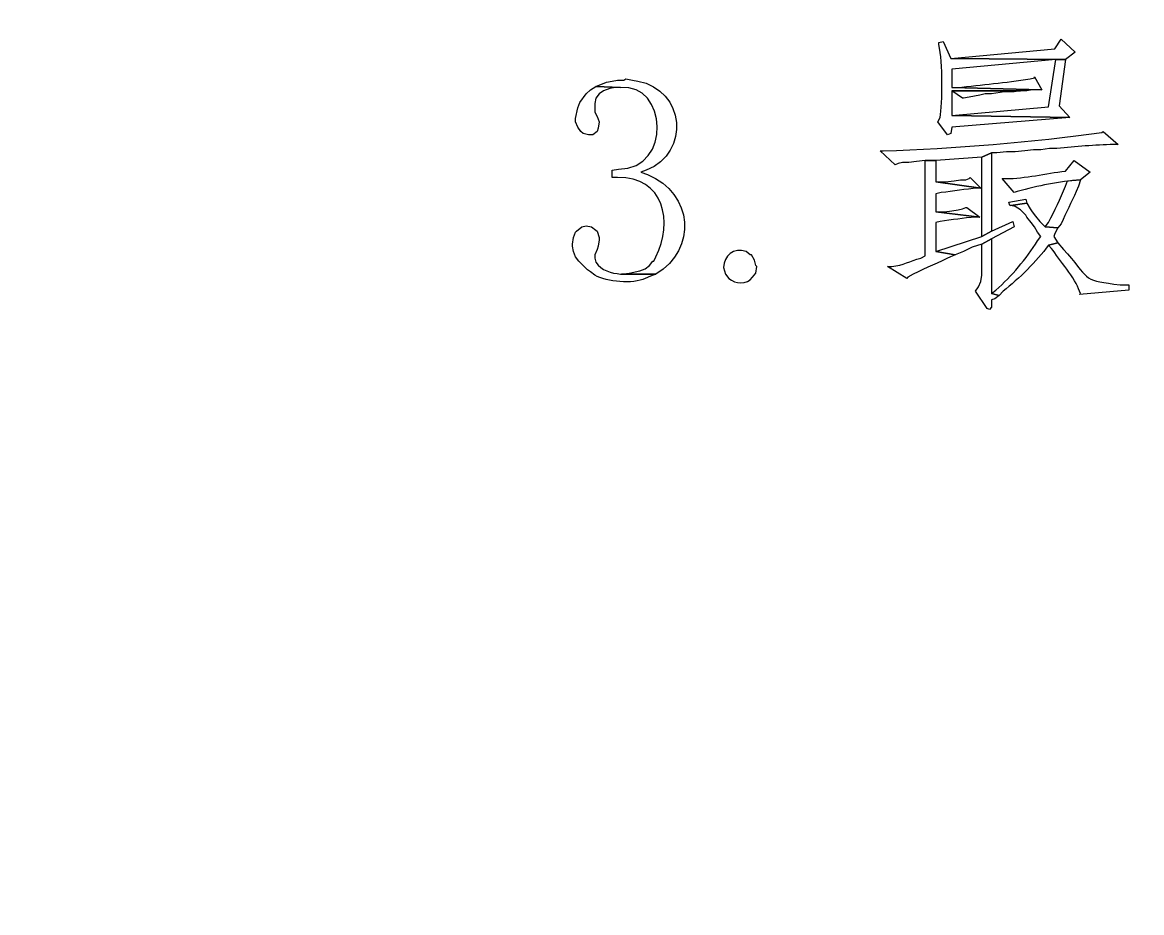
# Model space of a CAD drawing. Header units: centimetres. Extents: x -20.7 to 20.7, y -14.5 to 14.5.
# Drawn here: x -16.148 to -13.938, y -10.469 to -8.712 of the extents above; entities that cross this region are included whole.
import ezdxf

# ---------------------------------------------------------------- set-up
doc = ezdxf.new("R2010")
doc.units = ezdxf.units.CM
doc.header["$MEASUREMENT"] = 0
doc.layers.add('layer 1', color=7, linetype='Continuous')

msp = doc.modelspace()

# ---------------------------------------------------------------- linework, layer by layer
at = {"layer": 'layer 1', "lineweight": 9}
msp.add_open_spline([(19.88612, 13.89874), (19.88612, 13.89874), (-20.11465, 13.89874), (-20.11465, 13.89874), (-20.11465, 13.89874), (-20.11465, 13.89874), (-20.11465, -13.80208), (-20.11465, -13.80208)], degree=3, knots=[0, 0, 0, 0, 0.3333333, 0.3333333, 0.3333333, 0.3333333, 1, 1, 1, 1], dxfattribs=at)
at = {"layer": 'layer 1'}
for points, knots in [([(-14.3298, -8.7496), (-14.3298, -8.7496), (-14.33827, -8.75171), (-14.33827, -8.75171), (-14.33827, -8.75171), (-14.33827, -8.75171), (-14.33827, -8.75595), (-14.33827, -8.75595), (-14.33827, -8.75595), (-14.33075, -8.79161), (-14.33103, -8.87137), (-14.33615, -8.89988), (-14.33615, -8.89988), (-14.33615, -8.89988), (-14.34038, -8.90835), (-14.34038, -8.90835), (-14.34038, -8.90835), (-14.34038, -8.90835), (-14.32133, -8.93375), (-14.32133, -8.93375), (-14.32133, -8.93375), (-14.32133, -8.93375), (-14.31498, -8.93163), (-14.31498, -8.93163), (-14.31498, -8.93163), (-14.31498, -8.93163), (-14.31287, -8.91893), (-14.31287, -8.91893), (-14.31287, -8.91893), (-14.31287, -8.91893), (-14.08003, -8.89988), (-14.08003, -8.89988), (-14.08003, -8.89988), (-14.08003, -8.89988), (-14.31287, -8.89565), (-14.31287, -8.89565), (-14.31287, -8.89565), (-14.31287, -8.89565), (-14.31287, -8.84696), (-14.31287, -8.84696), (-14.31287, -8.84696), (-14.31287, -8.84696), (-14.1647, -8.84696), (-14.1647, -8.84696), (-14.1647, -8.84696), (-14.1647, -8.84696), (-14.15412, -8.84485), (-14.15412, -8.84485), (-14.15412, -8.84485), (-14.15412, -8.84485), (-14.13507, -8.84485), (-14.13507, -8.84485), (-14.13507, -8.84485), (-14.13507, -8.84485), (-14.31287, -8.84061), (-14.31287, -8.84061), (-14.31287, -8.84061), (-14.31287, -8.84061), (-14.31287, -8.80463), (-14.31287, -8.80463), (-14.31287, -8.80463), (-14.31287, -8.80463), (-14.10755, -8.78558), (-14.10755, -8.78558), (-14.10755, -8.78558), (-14.10755, -8.78558), (-14.0885, -8.78558), (-14.0885, -8.78558), (-14.0885, -8.78558), (-14.0885, -8.78558), (-14.31498, -8.78346), (-14.31498, -8.78346), (-14.31498, -8.78346), (-14.31498, -8.78346), (-14.3298, -8.7496), (-14.3298, -8.7496)], [0, 0, 0, 0, 0.05, 0.05, 0.05, 0.05, 0.1, 0.1, 0.1, 0.1, 0.15, 0.15, 0.15, 0.15, 0.2, 0.2, 0.2, 0.2, 0.25, 0.25, 0.25, 0.25, 0.3, 0.3, 0.3, 0.3, 0.35, 0.35, 0.35, 0.35, 0.4, 0.4, 0.4, 0.4, 0.45, 0.45, 0.45, 0.45, 0.5, 0.5, 0.5, 0.5, 0.55, 0.55, 0.55, 0.55, 0.6, 0.6, 0.6, 0.6, 0.65, 0.65, 0.65, 0.65, 0.7, 0.7, 0.7, 0.7, 0.75, 0.75, 0.75, 0.75, 0.8, 0.8, 0.8, 0.8, 0.85, 0.85, 0.85, 0.85, 0.9, 0.9, 0.9, 0.9, 1, 1, 1, 1]), ([(-14.09697, -8.74536), (-14.09697, -8.74536), (-14.10967, -8.76441), (-14.10967, -8.76441), (-14.10967, -8.76441), (-14.10967, -8.76441), (-14.31498, -8.78346), (-14.31498, -8.78346), (-14.31498, -8.78346), (-14.31498, -8.78346), (-14.0885, -8.78558), (-14.0885, -8.78558), (-14.0885, -8.78558), (-14.0885, -8.78558), (-14.06945, -8.77076), (-14.06945, -8.77076), (-14.06945, -8.77076), (-14.06945, -8.77076), (-14.09697, -8.74536), (-14.09697, -8.74536)], [0, 0, 0, 0, 0.1666667, 0.1666667, 0.1666667, 0.1666667, 0.3333333, 0.3333333, 0.3333333, 0.3333333, 0.5, 0.5, 0.5, 0.5, 0.6666667, 0.6666667, 0.6666667, 0.6666667, 1, 1, 1, 1]), ([(-14.0885, -8.78558), (-14.0885, -8.78558), (-14.10755, -8.78558), (-14.10755, -8.78558), (-14.10755, -8.78558), (-14.10755, -8.78558), (-14.12237, -8.87871), (-14.12237, -8.87871), (-14.12237, -8.87871), (-14.12237, -8.87871), (-14.31287, -8.89564), (-14.31287, -8.89564), (-14.31287, -8.89564), (-14.31287, -8.89564), (-14.08003, -8.89988), (-14.08003, -8.89988), (-14.08003, -8.89988), (-14.08003, -8.89988), (-14.1012, -8.87659), (-14.1012, -8.87659), (-14.1012, -8.87659), (-14.1012, -8.87659), (-14.0885, -8.78558), (-14.0885, -8.78558)], [0, 0, 0, 0, 0.1428571, 0.1428571, 0.1428571, 0.1428571, 0.2857143, 0.2857143, 0.2857143, 0.2857143, 0.4285714, 0.4285714, 0.4285714, 0.4285714, 0.5714286, 0.5714286, 0.5714286, 0.5714286, 0.7142857, 0.7142857, 0.7142857, 0.7142857, 1, 1, 1, 1]), ([(-15.0156, -8.8385), (-15.0156, -8.8385), (-15.02618, -8.84485), (-15.02618, -8.84485), (-15.02618, -8.84485), (-15.02618, -8.84485), (-15.03465, -8.85331), (-15.03465, -8.85331), (-15.03465, -8.85331), (-15.03465, -8.85331), (-15.04735, -8.87025), (-15.04735, -8.87025), (-15.04735, -8.87025), (-15.04735, -8.87025), (-15.05158, -8.88083), (-15.05158, -8.88083), (-15.05158, -8.88083), (-15.05158, -8.88083), (-15.05582, -8.902), (-15.05582, -8.902), (-15.05582, -8.902), (-15.05582, -8.902), (-15.05582, -8.90835), (-15.05582, -8.90835), (-15.05582, -8.90835), (-15.05582, -8.90835), (-15.05158, -8.91893), (-15.05158, -8.91893), (-15.05158, -8.91893), (-15.05158, -8.91893), (-15.04523, -8.9274), (-15.04523, -8.9274), (-15.04523, -8.9274), (-15.04523, -8.9274), (-15.041, -8.93163), (-15.041, -8.93163), (-15.041, -8.93163), (-15.041, -8.93163), (-15.03042, -8.93375), (-15.03042, -8.93375), (-15.03042, -8.93375), (-15.03042, -8.93375), (-15.02195, -8.93375), (-15.02195, -8.93375), (-15.02195, -8.93375), (-15.02195, -8.93375), (-15.01348, -8.9274), (-15.01348, -8.9274), (-15.01348, -8.9274), (-15.01348, -8.9274), (-15.01137, -8.92105), (-15.01137, -8.92105), (-15.01137, -8.92105), (-15.01137, -8.92105), (-15.00925, -8.90835), (-15.00925, -8.90835), (-15.00925, -8.90835), (-15.00925, -8.90835), (-15.01348, -8.89776), (-15.01348, -8.89776), (-15.01348, -8.89776), (-15.01348, -8.89776), (-15.01772, -8.8893), (-15.01772, -8.8893), (-15.01772, -8.8893), (-15.01772, -8.8893), (-15.01772, -8.87236), (-15.01772, -8.87236), (-15.01772, -8.87236), (-15.01772, -8.87236), (-15.0156, -8.86178), (-15.0156, -8.86178), (-15.0156, -8.86178), (-15.0156, -8.86178), (-15.00925, -8.85331), (-15.00925, -8.85331), (-15.00925, -8.85331), (-15.00925, -8.85331), (-15.00078, -8.84696), (-15.00078, -8.84696), (-15.00078, -8.84696), (-15.00078, -8.84696), (-14.98808, -8.84273), (-14.98808, -8.84273), (-14.98808, -8.84273), (-14.98808, -8.84273), (-14.9775, -8.84061), (-14.9775, -8.84061), (-14.9775, -8.84061), (-14.9775, -8.84061), (-14.96692, -8.84061), (-14.96692, -8.84061), (-14.96692, -8.84061), (-14.96692, -8.84061), (-15.0156, -8.8385), (-15.0156, -8.8385)], [0, 0, 0, 0, 0.04, 0.04, 0.04, 0.04, 0.08, 0.08, 0.08, 0.08, 0.12, 0.12, 0.12, 0.12, 0.16, 0.16, 0.16, 0.16, 0.2, 0.2, 0.2, 0.2, 0.24, 0.24, 0.24, 0.24, 0.28, 0.28, 0.28, 0.28, 0.32, 0.32, 0.32, 0.32, 0.36, 0.36, 0.36, 0.36, 0.4, 0.4, 0.4, 0.4, 0.44, 0.44, 0.44, 0.44, 0.48, 0.48, 0.48, 0.48, 0.52, 0.52, 0.52, 0.52, 0.56, 0.56, 0.56, 0.56, 0.6, 0.6, 0.6, 0.6, 0.64, 0.64, 0.64, 0.64, 0.68, 0.68, 0.68, 0.68, 0.72, 0.72, 0.72, 0.72, 0.76, 0.76, 0.76, 0.76, 0.8, 0.8, 0.8, 0.8, 0.84, 0.84, 0.84, 0.84, 0.88, 0.88, 0.88, 0.88, 0.92, 0.92, 0.92, 0.92, 1, 1, 1, 1]), ([(-14.95633, -8.82368), (-14.95633, -8.82368), (-14.96057, -8.8258), (-14.96057, -8.8258), (-14.96057, -8.8258), (-14.96057, -8.8258), (-14.97327, -8.8258), (-14.97327, -8.8258), (-14.97327, -8.8258), (-14.97327, -8.8258), (-14.98385, -8.82791), (-14.98385, -8.82791), (-14.98385, -8.82791), (-14.98385, -8.82791), (-14.99443, -8.83003), (-14.99443, -8.83003), (-14.99443, -8.83003), (-14.99443, -8.83003), (-15.0156, -8.8385), (-15.0156, -8.8385), (-15.0156, -8.8385), (-15.0156, -8.8385), (-14.96692, -8.84061), (-14.96692, -8.84061), (-14.96692, -8.84061), (-14.87555, -8.8314), (-14.86373, -9.00158), (-14.97115, -9.00148), (-14.97115, -9.00148), (-14.97115, -9.00148), (-14.98385, -9.0036), (-14.98385, -9.0036), (-14.98385, -9.0036), (-14.98385, -9.0036), (-14.98385, -9.01841), (-14.98385, -9.01841), (-14.98385, -9.01841), (-14.98385, -9.01841), (-14.97327, -9.01841), (-14.97327, -9.01841), (-14.97327, -9.01841), (-14.88073, -9.01594), (-14.86278, -9.10654), (-14.89707, -9.17505), (-14.89707, -9.17505), (-14.89707, -9.17505), (-14.9013, -9.18351), (-14.9013, -9.18351), (-14.9013, -9.18351), (-14.9013, -9.18351), (-14.90342, -9.18351), (-14.90342, -9.18351), (-14.90342, -9.18351), (-14.90342, -9.18351), (-14.90977, -9.19198), (-14.90977, -9.19198), (-14.90977, -9.19198), (-14.90977, -9.19198), (-14.91823, -9.19833), (-14.91823, -9.19833), (-14.91823, -9.19833), (-14.91823, -9.19833), (-14.92882, -9.20256), (-14.92882, -9.20256), (-14.92882, -9.20256), (-14.92882, -9.20256), (-14.94998, -9.2068), (-14.94998, -9.2068), (-14.94998, -9.2068), (-14.94998, -9.2068), (-14.9648, -9.20891), (-14.9648, -9.20891), (-14.9648, -9.20891), (-14.9648, -9.20891), (-14.89707, -9.20891), (-14.89707, -9.20891), (-14.89707, -9.20891), (-14.81501, -9.15963), (-14.82316, -9.05037), (-14.914, -9.01206), (-14.914, -9.01206), (-14.914, -9.01206), (-14.9267, -9.00783), (-14.9267, -9.00783), (-14.9267, -9.00783), (-14.9267, -9.00783), (-14.91612, -9.0036), (-14.91612, -9.0036), (-14.91612, -9.0036), (-14.82891, -8.96973), (-14.83932, -8.84485), (-14.93305, -8.82791), (-14.93305, -8.82791), (-14.93305, -8.82791), (-14.94363, -8.8258), (-14.94363, -8.8258), (-14.94363, -8.8258), (-14.94363, -8.8258), (-14.95633, -8.82368), (-14.95633, -8.82368)], [0, 0, 0, 0, 0.0384615, 0.0384615, 0.0384615, 0.0384615, 0.0769231, 0.0769231, 0.0769231, 0.0769231, 0.1153846, 0.1153846, 0.1153846, 0.1153846, 0.1538462, 0.1538462, 0.1538462, 0.1538462, 0.1923077, 0.1923077, 0.1923077, 0.1923077, 0.2307692, 0.2307692, 0.2307692, 0.2307692, 0.2692308, 0.2692308, 0.2692308, 0.2692308, 0.3076923, 0.3076923, 0.3076923, 0.3076923, 0.3461538, 0.3461538, 0.3461538, 0.3461538, 0.3846154, 0.3846154, 0.3846154, 0.3846154, 0.4230769, 0.4230769, 0.4230769, 0.4230769, 0.4615385, 0.4615385, 0.4615385, 0.4615385, 0.5, 0.5, 0.5, 0.5, 0.5384615, 0.5384615, 0.5384615, 0.5384615, 0.5769231, 0.5769231, 0.5769231, 0.5769231, 0.6153846, 0.6153846, 0.6153846, 0.6153846, 0.6538462, 0.6538462, 0.6538462, 0.6538462, 0.6923077, 0.6923077, 0.6923077, 0.6923077, 0.7307692, 0.7307692, 0.7307692, 0.7307692, 0.7692308, 0.7692308, 0.7692308, 0.7692308, 0.8076923, 0.8076923, 0.8076923, 0.8076923, 0.8461538, 0.8461538, 0.8461538, 0.8461538, 0.8846154, 0.8846154, 0.8846154, 0.8846154, 0.9230769, 0.9230769, 0.9230769, 0.9230769, 1, 1, 1, 1]), ([(-14.14988, -8.81945), (-14.14988, -8.81945), (-14.14988, -8.82156), (-14.14988, -8.82156), (-14.14988, -8.82156), (-14.14988, -8.82156), (-14.15835, -8.82368), (-14.15835, -8.82368), (-14.15835, -8.82368), (-14.20873, -8.83119), (-14.25226, -8.83532), (-14.30228, -8.84061), (-14.30228, -8.84061), (-14.30228, -8.84061), (-14.31287, -8.84061), (-14.31287, -8.84061), (-14.31287, -8.84061), (-14.31287, -8.84061), (-14.13507, -8.84485), (-14.13507, -8.84485), (-14.13507, -8.84485), (-14.13507, -8.84485), (-14.14988, -8.81945), (-14.14988, -8.81945)], [0, 0, 0, 0, 0.1428571, 0.1428571, 0.1428571, 0.1428571, 0.2857143, 0.2857143, 0.2857143, 0.2857143, 0.4285714, 0.4285714, 0.4285714, 0.4285714, 0.5714286, 0.5714286, 0.5714286, 0.5714286, 0.7142857, 0.7142857, 0.7142857, 0.7142857, 1, 1, 1, 1]), ([(-14.1774, -8.84696), (-14.1774, -8.84696), (-14.31287, -8.84696), (-14.31287, -8.84696), (-14.31287, -8.84696), (-14.31287, -8.84696), (-14.2917, -8.86178), (-14.2917, -8.86178), (-14.2917, -8.86178), (-14.2917, -8.86178), (-14.28958, -8.86178), (-14.28958, -8.86178), (-14.28958, -8.86178), (-14.28958, -8.86178), (-14.279, -8.85966), (-14.279, -8.85966), (-14.279, -8.85966), (-14.279, -8.85966), (-14.25783, -8.85543), (-14.25783, -8.85543), (-14.25783, -8.85543), (-14.25783, -8.85543), (-14.24725, -8.85331), (-14.24725, -8.85331), (-14.24725, -8.85331), (-14.24725, -8.85331), (-14.23455, -8.85331), (-14.23455, -8.85331), (-14.23455, -8.85331), (-14.23455, -8.85331), (-14.20915, -8.84908), (-14.20915, -8.84908), (-14.20915, -8.84908), (-14.20915, -8.84908), (-14.1901, -8.84908), (-14.1901, -8.84908), (-14.1901, -8.84908), (-14.1901, -8.84908), (-14.1774, -8.84696), (-14.1774, -8.84696)], [0, 0, 0, 0, 0.0909091, 0.0909091, 0.0909091, 0.0909091, 0.1818182, 0.1818182, 0.1818182, 0.1818182, 0.2727273, 0.2727273, 0.2727273, 0.2727273, 0.3636364, 0.3636364, 0.3636364, 0.3636364, 0.4545455, 0.4545455, 0.4545455, 0.4545455, 0.5454545, 0.5454545, 0.5454545, 0.5454545, 0.6363636, 0.6363636, 0.6363636, 0.6363636, 0.7272727, 0.7272727, 0.7272727, 0.7272727, 0.8181818, 0.8181818, 0.8181818, 0.8181818, 1, 1, 1, 1]), ([(-14.01442, -8.9274), (-14.01442, -8.9274), (-14.01653, -8.92951), (-14.01653, -8.92951), (-14.01653, -8.92951), (-14.15175, -8.9481), (-14.31079, -8.96151), (-14.44833, -8.9655), (-14.44833, -8.9655), (-14.44833, -8.9655), (-14.45468, -8.9655), (-14.45468, -8.9655), (-14.45468, -8.9655), (-14.45468, -8.9655), (-14.42505, -8.99301), (-14.42505, -8.99301), (-14.42505, -8.99301), (-14.42505, -8.99301), (-14.4187, -8.9909), (-14.4187, -8.9909), (-14.4187, -8.9909), (-14.4187, -8.9909), (-14.41023, -8.98878), (-14.41023, -8.98878), (-14.41023, -8.98878), (-14.41023, -8.98878), (-14.39753, -8.98878), (-14.39753, -8.98878), (-14.39753, -8.98878), (-14.39753, -8.98878), (-14.38272, -8.98666), (-14.38272, -8.98666), (-14.38272, -8.98666), (-14.38272, -8.98666), (-14.36578, -8.98455), (-14.36578, -8.98455), (-14.36578, -8.98455), (-14.36578, -8.98455), (-14.34462, -8.98455), (-14.34462, -8.98455), (-14.34462, -8.98455), (-14.34462, -8.98455), (-14.2536, -8.9782), (-14.2536, -8.9782), (-14.2536, -8.9782), (-14.2536, -8.9782), (-14.23455, -8.96973), (-14.23455, -8.96973), (-14.23455, -8.96973), (-14.23455, -8.96973), (-14.22397, -8.96973), (-14.22397, -8.96973), (-14.22397, -8.96973), (-14.22397, -8.96973), (-14.20492, -8.96761), (-14.20492, -8.96761), (-14.20492, -8.96761), (-14.20492, -8.96761), (-14.18798, -8.96761), (-14.18798, -8.96761), (-14.18798, -8.96761), (-14.18798, -8.96761), (-14.16893, -8.9655), (-14.16893, -8.9655), (-14.16893, -8.9655), (-14.16893, -8.9655), (-14.152, -8.96338), (-14.152, -8.96338), (-14.152, -8.96338), (-14.152, -8.96338), (-14.13718, -8.96338), (-14.13718, -8.96338), (-14.13718, -8.96338), (-14.13718, -8.96338), (-14.12025, -8.96126), (-14.12025, -8.96126), (-14.12025, -8.96126), (-14.12025, -8.96126), (-14.10543, -8.96126), (-14.10543, -8.96126), (-14.10543, -8.96126), (-14.06811, -8.95678), (-14.03068, -8.95435), (-13.99325, -8.9528), (-13.99325, -8.9528), (-13.99325, -8.9528), (-13.98478, -8.9528), (-13.98478, -8.9528), (-13.98478, -8.9528), (-13.98478, -8.9528), (-14.01442, -8.9274), (-14.01442, -8.9274)], [0, 0, 0, 0, 0.0416667, 0.0416667, 0.0416667, 0.0416667, 0.0833333, 0.0833333, 0.0833333, 0.0833333, 0.125, 0.125, 0.125, 0.125, 0.1666667, 0.1666667, 0.1666667, 0.1666667, 0.2083333, 0.2083333, 0.2083333, 0.2083333, 0.25, 0.25, 0.25, 0.25, 0.2916667, 0.2916667, 0.2916667, 0.2916667, 0.3333333, 0.3333333, 0.3333333, 0.3333333, 0.375, 0.375, 0.375, 0.375, 0.4166667, 0.4166667, 0.4166667, 0.4166667, 0.4583333, 0.4583333, 0.4583333, 0.4583333, 0.5, 0.5, 0.5, 0.5, 0.5416667, 0.5416667, 0.5416667, 0.5416667, 0.5833333, 0.5833333, 0.5833333, 0.5833333, 0.625, 0.625, 0.625, 0.625, 0.6666667, 0.6666667, 0.6666667, 0.6666667, 0.7083333, 0.7083333, 0.7083333, 0.7083333, 0.75, 0.75, 0.75, 0.75, 0.7916667, 0.7916667, 0.7916667, 0.7916667, 0.8333333, 0.8333333, 0.8333333, 0.8333333, 0.875, 0.875, 0.875, 0.875, 0.9166667, 0.9166667, 0.9166667, 0.9166667, 1, 1, 1, 1]), ([(-14.23455, -8.96973), (-14.23455, -8.96973), (-14.2536, -8.97819), (-14.2536, -8.97819), (-14.2536, -8.97819), (-14.2536, -8.97819), (-14.2536, -9.13483), (-14.2536, -9.13483), (-14.2536, -9.13483), (-14.2536, -9.13483), (-14.23455, -9.12424), (-14.23455, -9.12424), (-14.23455, -9.12424), (-14.23455, -9.12424), (-14.23455, -8.96973), (-14.23455, -8.96973)], [0, 0, 0, 0, 0.2, 0.2, 0.2, 0.2, 0.4, 0.4, 0.4, 0.4, 0.6, 0.6, 0.6, 0.6, 1, 1, 1, 1]), ([(-14.34462, -8.98455), (-14.34462, -8.98455), (-14.36578, -8.98455), (-14.36578, -8.98455), (-14.36578, -8.98455), (-14.36578, -8.98455), (-14.36578, -9.17293), (-14.36578, -9.17293), (-14.36578, -9.17293), (-14.36578, -9.17293), (-14.37425, -9.17716), (-14.37425, -9.17716), (-14.37425, -9.17716), (-14.39612, -9.18362), (-14.40854, -9.19106), (-14.4314, -9.1941), (-14.4314, -9.1941), (-14.4314, -9.1941), (-14.43987, -9.1941), (-14.43987, -9.1941), (-14.43987, -9.1941), (-14.43987, -9.1941), (-14.40177, -9.21738), (-14.40177, -9.21738), (-14.40177, -9.21738), (-14.40177, -9.21738), (-14.39965, -9.21526), (-14.39965, -9.21526), (-14.39965, -9.21526), (-14.37107, -9.19791), (-14.35023, -9.19272), (-14.32133, -9.17716), (-14.32133, -9.17716), (-14.32133, -9.17716), (-14.30652, -9.17081), (-14.30652, -9.17081), (-14.30652, -9.17081), (-14.30652, -9.17081), (-14.34462, -9.16446), (-14.34462, -9.16446), (-14.34462, -9.16446), (-14.34462, -9.16446), (-14.34462, -9.10731), (-14.34462, -9.10731), (-14.34462, -9.10731), (-14.34462, -9.10731), (-14.33615, -9.1052), (-14.33615, -9.1052), (-14.33615, -9.1052), (-14.31283, -9.10188), (-14.28958, -9.09803), (-14.2663, -9.09673), (-14.2663, -9.09673), (-14.2663, -9.09673), (-14.25783, -9.09673), (-14.25783, -9.09673), (-14.25783, -9.09673), (-14.25783, -9.09673), (-14.34462, -9.08615), (-14.34462, -9.08615), (-14.34462, -9.08615), (-14.34462, -9.08615), (-14.34462, -9.05016), (-14.34462, -9.05016), (-14.34462, -9.05016), (-14.34462, -9.05016), (-14.33403, -9.04805), (-14.33403, -9.04805), (-14.33403, -9.04805), (-14.30994, -9.04522), (-14.28609, -9.04081), (-14.26207, -9.03958), (-14.26207, -9.03958), (-14.26207, -9.03958), (-14.25572, -9.03958), (-14.25572, -9.03958), (-14.25572, -9.03958), (-14.25572, -9.03958), (-14.34462, -9.02688), (-14.34462, -9.02688), (-14.34462, -9.02688), (-14.34462, -9.02688), (-14.34462, -8.98455), (-14.34462, -8.98455)], [0, 0, 0, 0, 0.0454545, 0.0454545, 0.0454545, 0.0454545, 0.0909091, 0.0909091, 0.0909091, 0.0909091, 0.1363636, 0.1363636, 0.1363636, 0.1363636, 0.1818182, 0.1818182, 0.1818182, 0.1818182, 0.2272727, 0.2272727, 0.2272727, 0.2272727, 0.2727273, 0.2727273, 0.2727273, 0.2727273, 0.3181818, 0.3181818, 0.3181818, 0.3181818, 0.3636364, 0.3636364, 0.3636364, 0.3636364, 0.4090909, 0.4090909, 0.4090909, 0.4090909, 0.4545455, 0.4545455, 0.4545455, 0.4545455, 0.5, 0.5, 0.5, 0.5, 0.5454545, 0.5454545, 0.5454545, 0.5454545, 0.5909091, 0.5909091, 0.5909091, 0.5909091, 0.6363636, 0.6363636, 0.6363636, 0.6363636, 0.6818182, 0.6818182, 0.6818182, 0.6818182, 0.7272727, 0.7272727, 0.7272727, 0.7272727, 0.7727273, 0.7727273, 0.7727273, 0.7727273, 0.8181818, 0.8181818, 0.8181818, 0.8181818, 0.8636364, 0.8636364, 0.8636364, 0.8636364, 0.9090909, 0.9090909, 0.9090909, 0.9090909, 1, 1, 1, 1]), ([(-14.07157, -8.98455), (-14.07157, -8.98455), (-14.0885, -9.00571), (-14.0885, -9.00571), (-14.0885, -9.00571), (-14.12815, -9.01002), (-14.16728, -9.02039), (-14.20703, -9.02053), (-14.20703, -9.02053), (-14.20703, -9.02053), (-14.21338, -9.02053), (-14.21338, -9.02053), (-14.21338, -9.02053), (-14.21338, -9.02053), (-14.1901, -9.04805), (-14.1901, -9.04805), (-14.1901, -9.04805), (-14.1901, -9.04805), (-14.18375, -9.04593), (-14.18375, -9.04593), (-14.18375, -9.04593), (-14.143, -9.03425), (-14.10109, -9.02656), (-14.05887, -9.02265), (-14.05887, -9.02265), (-14.05887, -9.02265), (-14.03982, -9.00783), (-14.03982, -9.00783), (-14.03982, -9.00783), (-14.03982, -9.00783), (-14.07157, -8.98455), (-14.07157, -8.98455)], [0, 0, 0, 0, 0.1111111, 0.1111111, 0.1111111, 0.1111111, 0.2222222, 0.2222222, 0.2222222, 0.2222222, 0.3333333, 0.3333333, 0.3333333, 0.3333333, 0.4444444, 0.4444444, 0.4444444, 0.4444444, 0.5555556, 0.5555556, 0.5555556, 0.5555556, 0.6666667, 0.6666667, 0.6666667, 0.6666667, 0.7777778, 0.7777778, 0.7777778, 0.7777778, 1, 1, 1, 1]), ([(-14.27688, -9.01841), (-14.27688, -9.01841), (-14.279, -9.02053), (-14.279, -9.02053), (-14.279, -9.02053), (-14.279, -9.02053), (-14.28535, -9.02265), (-14.28535, -9.02265), (-14.28535, -9.02265), (-14.28535, -9.02265), (-14.29593, -9.02265), (-14.29593, -9.02265), (-14.29593, -9.02265), (-14.29593, -9.02265), (-14.30863, -9.02476), (-14.30863, -9.02476), (-14.30863, -9.02476), (-14.30863, -9.02476), (-14.32557, -9.02688), (-14.32557, -9.02688), (-14.32557, -9.02688), (-14.32557, -9.02688), (-14.34462, -9.02688), (-14.34462, -9.02688), (-14.34462, -9.02688), (-14.34462, -9.02688), (-14.25572, -9.03958), (-14.25572, -9.03958), (-14.25572, -9.03958), (-14.25572, -9.03958), (-14.27688, -9.01841), (-14.27688, -9.01841)], [0, 0, 0, 0, 0.1111111, 0.1111111, 0.1111111, 0.1111111, 0.2222222, 0.2222222, 0.2222222, 0.2222222, 0.3333333, 0.3333333, 0.3333333, 0.3333333, 0.4444444, 0.4444444, 0.4444444, 0.4444444, 0.5555556, 0.5555556, 0.5555556, 0.5555556, 0.6666667, 0.6666667, 0.6666667, 0.6666667, 0.7777778, 0.7777778, 0.7777778, 0.7777778, 1, 1, 1, 1]), ([(-14.05887, -9.02265), (-14.05887, -9.02265), (-14.08427, -9.02476), (-14.08427, -9.02476), (-14.08427, -9.02476), (-14.08427, -9.02476), (-14.0885, -9.03535), (-14.0885, -9.03535), (-14.0885, -9.03535), (-14.09947, -9.06131), (-14.10893, -9.08255), (-14.12237, -9.10731), (-14.12237, -9.10731), (-14.12237, -9.10731), (-14.12872, -9.11578), (-14.12872, -9.11578), (-14.12872, -9.11578), (-14.12872, -9.11578), (-14.10332, -9.1179), (-14.10332, -9.1179), (-14.10332, -9.1179), (-14.10332, -9.1179), (-14.09697, -9.10943), (-14.09697, -9.10943), (-14.09697, -9.10943), (-14.08737, -9.08816), (-14.07693, -9.0672), (-14.06733, -9.04593), (-14.06733, -9.04593), (-14.06733, -9.04593), (-14.0631, -9.03535), (-14.0631, -9.03535), (-14.0631, -9.03535), (-14.0631, -9.03535), (-14.05887, -9.02265), (-14.05887, -9.02265)], [0, 0, 0, 0, 0.1, 0.1, 0.1, 0.1, 0.2, 0.2, 0.2, 0.2, 0.3, 0.3, 0.3, 0.3, 0.4, 0.4, 0.4, 0.4, 0.5, 0.5, 0.5, 0.5, 0.6, 0.6, 0.6, 0.6, 0.7, 0.7, 0.7, 0.7, 0.8, 0.8, 0.8, 0.8, 1, 1, 1, 1]), ([(-14.28323, -9.07768), (-14.28323, -9.07768), (-14.28535, -9.07768), (-14.28535, -9.07768), (-14.28535, -9.07768), (-14.28535, -9.07768), (-14.2917, -9.07979), (-14.2917, -9.07979), (-14.2917, -9.07979), (-14.2917, -9.07979), (-14.30017, -9.08191), (-14.30017, -9.08191), (-14.30017, -9.08191), (-14.30017, -9.08191), (-14.31287, -9.08403), (-14.31287, -9.08403), (-14.31287, -9.08403), (-14.31287, -9.08403), (-14.32768, -9.08614), (-14.32768, -9.08614), (-14.32768, -9.08614), (-14.32768, -9.08614), (-14.34462, -9.08614), (-14.34462, -9.08614), (-14.34462, -9.08614), (-14.34462, -9.08614), (-14.25783, -9.09673), (-14.25783, -9.09673), (-14.25783, -9.09673), (-14.25783, -9.09673), (-14.28323, -9.07768), (-14.28323, -9.07768)], [0, 0, 0, 0, 0.1111111, 0.1111111, 0.1111111, 0.1111111, 0.2222222, 0.2222222, 0.2222222, 0.2222222, 0.3333333, 0.3333333, 0.3333333, 0.3333333, 0.4444444, 0.4444444, 0.4444444, 0.4444444, 0.5555556, 0.5555556, 0.5555556, 0.5555556, 0.6666667, 0.6666667, 0.6666667, 0.6666667, 0.7777778, 0.7777778, 0.7777778, 0.7777778, 1, 1, 1, 1]), ([(-14.1647, -9.06921), (-14.1647, -9.06921), (-14.19645, -9.07345), (-14.19645, -9.07345), (-14.19645, -9.07345), (-14.19645, -9.07345), (-14.18798, -9.07556), (-14.18798, -9.07556), (-14.18798, -9.07556), (-14.18798, -9.07556), (-14.1774, -9.08191), (-14.1774, -9.08191), (-14.1774, -9.08191), (-14.1774, -9.08191), (-14.16682, -9.0925), (-14.16682, -9.0925), (-14.16682, -9.0925), (-14.16682, -9.0925), (-14.1647, -9.09673), (-14.1647, -9.09673), (-14.1647, -9.09673), (-14.1647, -9.09673), (-14.15623, -9.10731), (-14.15623, -9.10731), (-14.15623, -9.10731), (-14.15623, -9.10731), (-14.14988, -9.11578), (-14.14988, -9.11578), (-14.14988, -9.11578), (-14.14988, -9.11578), (-14.14353, -9.12636), (-14.14353, -9.12636), (-14.14353, -9.12636), (-14.14353, -9.12636), (-14.13718, -9.13483), (-14.13718, -9.13483), (-14.13718, -9.13483), (-14.13718, -9.13483), (-14.14353, -9.1433), (-14.14353, -9.1433), (-14.14353, -9.1433), (-14.16653, -9.17928), (-14.19437, -9.21247), (-14.22608, -9.24066), (-14.22608, -9.24066), (-14.22608, -9.24066), (-14.23455, -9.24701), (-14.23455, -9.24701), (-14.23455, -9.24701), (-14.23455, -9.24701), (-14.21973, -9.25125), (-14.21973, -9.25125), (-14.21973, -9.25125), (-14.21973, -9.25125), (-14.21127, -9.24278), (-14.21127, -9.24278), (-14.21127, -9.24278), (-14.1804, -9.21766), (-14.1453, -9.18432), (-14.12237, -9.15176), (-14.12237, -9.15176), (-14.12237, -9.15176), (-14.10332, -9.14753), (-14.10332, -9.14753), (-14.10332, -9.14753), (-14.10332, -9.14753), (-14.11178, -9.13483), (-14.11178, -9.13483), (-14.11178, -9.13483), (-14.11178, -9.13483), (-14.10967, -9.12848), (-14.10967, -9.12848), (-14.10967, -9.12848), (-14.10967, -9.12848), (-14.10332, -9.1179), (-14.10332, -9.1179), (-14.10332, -9.1179), (-14.10332, -9.1179), (-14.12872, -9.11578), (-14.12872, -9.11578), (-14.12872, -9.11578), (-14.12872, -9.11578), (-14.1393, -9.1052), (-14.1393, -9.1052), (-14.1393, -9.1052), (-14.1393, -9.1052), (-14.14777, -9.09461), (-14.14777, -9.09461), (-14.14777, -9.09461), (-14.14777, -9.09461), (-14.15412, -9.08615), (-14.15412, -9.08615), (-14.15412, -9.08615), (-14.15412, -9.08615), (-14.15835, -9.0798), (-14.15835, -9.0798), (-14.15835, -9.0798), (-14.15835, -9.0798), (-14.1647, -9.06921), (-14.1647, -9.06921)], [0, 0, 0, 0, 0.0384615, 0.0384615, 0.0384615, 0.0384615, 0.0769231, 0.0769231, 0.0769231, 0.0769231, 0.1153846, 0.1153846, 0.1153846, 0.1153846, 0.1538462, 0.1538462, 0.1538462, 0.1538462, 0.1923077, 0.1923077, 0.1923077, 0.1923077, 0.2307692, 0.2307692, 0.2307692, 0.2307692, 0.2692308, 0.2692308, 0.2692308, 0.2692308, 0.3076923, 0.3076923, 0.3076923, 0.3076923, 0.3461538, 0.3461538, 0.3461538, 0.3461538, 0.3846154, 0.3846154, 0.3846154, 0.3846154, 0.4230769, 0.4230769, 0.4230769, 0.4230769, 0.4615385, 0.4615385, 0.4615385, 0.4615385, 0.5, 0.5, 0.5, 0.5, 0.5384615, 0.5384615, 0.5384615, 0.5384615, 0.5769231, 0.5769231, 0.5769231, 0.5769231, 0.6153846, 0.6153846, 0.6153846, 0.6153846, 0.6538462, 0.6538462, 0.6538462, 0.6538462, 0.6923077, 0.6923077, 0.6923077, 0.6923077, 0.7307692, 0.7307692, 0.7307692, 0.7307692, 0.7692308, 0.7692308, 0.7692308, 0.7692308, 0.8076923, 0.8076923, 0.8076923, 0.8076923, 0.8461538, 0.8461538, 0.8461538, 0.8461538, 0.8846154, 0.8846154, 0.8846154, 0.8846154, 0.9230769, 0.9230769, 0.9230769, 0.9230769, 1, 1, 1, 1]), ([(-14.16682, -9.06075), (-14.16682, -9.06075), (-14.20068, -9.0671), (-14.20068, -9.0671), (-14.20068, -9.0671), (-14.20068, -9.0671), (-14.19857, -9.07345), (-14.19857, -9.07345), (-14.19857, -9.07345), (-14.19857, -9.07345), (-14.19645, -9.07345), (-14.19645, -9.07345), (-14.19645, -9.07345), (-14.19645, -9.07345), (-14.1647, -9.06921), (-14.1647, -9.06921), (-14.1647, -9.06921), (-14.1647, -9.06921), (-14.16682, -9.06075), (-14.16682, -9.06075)], [0, 0, 0, 0, 0.1666667, 0.1666667, 0.1666667, 0.1666667, 0.3333333, 0.3333333, 0.3333333, 0.3333333, 0.5, 0.5, 0.5, 0.5, 0.6666667, 0.6666667, 0.6666667, 0.6666667, 1, 1, 1, 1]), ([(-15.03465, -9.11366), (-15.03465, -9.11366), (-15.04312, -9.11578), (-15.04312, -9.11578), (-15.04312, -9.11578), (-15.04312, -9.11578), (-15.0537, -9.12425), (-15.0537, -9.12425), (-15.0537, -9.12425), (-15.0537, -9.12425), (-15.05582, -9.12636), (-15.05582, -9.12636), (-15.05582, -9.12636), (-15.05582, -9.12636), (-15.06005, -9.13695), (-15.06005, -9.13695), (-15.06005, -9.13695), (-15.06005, -9.13695), (-15.06217, -9.14965), (-15.06217, -9.14965), (-15.06217, -9.14965), (-15.06217, -9.14965), (-15.06217, -9.15388), (-15.06217, -9.15388), (-15.06217, -9.15388), (-15.06217, -9.15388), (-15.06005, -9.16446), (-15.06005, -9.16446), (-15.06005, -9.16446), (-15.06005, -9.16446), (-15.05582, -9.17505), (-15.05582, -9.17505), (-15.05582, -9.17505), (-15.05582, -9.17505), (-15.04947, -9.18351), (-15.04947, -9.18351), (-15.04947, -9.18351), (-15.04947, -9.18351), (-15.03253, -9.20045), (-15.03253, -9.20045), (-15.03253, -9.20045), (-15.03253, -9.20045), (-15.02618, -9.20468), (-15.02618, -9.20468), (-15.02618, -9.20468), (-15.02618, -9.20468), (-15.01772, -9.21103), (-15.01772, -9.21103), (-15.01772, -9.21103), (-14.99443, -9.22426), (-14.94197, -9.22976), (-14.91823, -9.21738), (-14.91823, -9.21738), (-14.91823, -9.21738), (-14.90765, -9.21315), (-14.90765, -9.21315), (-14.90765, -9.21315), (-14.90765, -9.21315), (-14.89707, -9.20891), (-14.89707, -9.20891), (-14.89707, -9.20891), (-14.89707, -9.20891), (-14.96692, -9.20891), (-14.96692, -9.20891), (-14.96692, -9.20891), (-14.98477, -9.20715), (-15.00551, -9.20154), (-15.0156, -9.18563), (-15.0156, -9.18563), (-15.0156, -9.18563), (-15.01772, -9.17716), (-15.01772, -9.17716), (-15.01772, -9.17716), (-15.01772, -9.17716), (-15.01772, -9.17081), (-15.01772, -9.17081), (-15.01772, -9.17081), (-15.01772, -9.17081), (-15.01348, -9.16023), (-15.01348, -9.16023), (-15.01348, -9.16023), (-15.01348, -9.16023), (-15.01137, -9.15388), (-15.01137, -9.15388), (-15.01137, -9.15388), (-15.01137, -9.15388), (-15.00925, -9.14118), (-15.00925, -9.14118), (-15.00925, -9.14118), (-15.00925, -9.14118), (-15.00925, -9.13695), (-15.00925, -9.13695), (-15.00925, -9.13695), (-15.00925, -9.13695), (-15.01348, -9.12425), (-15.01348, -9.12425), (-15.01348, -9.12425), (-15.01348, -9.12425), (-15.0156, -9.12213), (-15.0156, -9.12213), (-15.0156, -9.12213), (-15.0156, -9.12213), (-15.02407, -9.11578), (-15.02407, -9.11578), (-15.02407, -9.11578), (-15.02407, -9.11578), (-15.03465, -9.11366), (-15.03465, -9.11366)], [0, 0, 0, 0, 0.0357143, 0.0357143, 0.0357143, 0.0357143, 0.0714286, 0.0714286, 0.0714286, 0.0714286, 0.1071429, 0.1071429, 0.1071429, 0.1071429, 0.1428571, 0.1428571, 0.1428571, 0.1428571, 0.1785714, 0.1785714, 0.1785714, 0.1785714, 0.2142857, 0.2142857, 0.2142857, 0.2142857, 0.25, 0.25, 0.25, 0.25, 0.2857143, 0.2857143, 0.2857143, 0.2857143, 0.3214286, 0.3214286, 0.3214286, 0.3214286, 0.3571429, 0.3571429, 0.3571429, 0.3571429, 0.3928571, 0.3928571, 0.3928571, 0.3928571, 0.4285714, 0.4285714, 0.4285714, 0.4285714, 0.4642857, 0.4642857, 0.4642857, 0.4642857, 0.5, 0.5, 0.5, 0.5, 0.5357143, 0.5357143, 0.5357143, 0.5357143, 0.5714286, 0.5714286, 0.5714286, 0.5714286, 0.6071429, 0.6071429, 0.6071429, 0.6071429, 0.6428571, 0.6428571, 0.6428571, 0.6428571, 0.6785714, 0.6785714, 0.6785714, 0.6785714, 0.7142857, 0.7142857, 0.7142857, 0.7142857, 0.75, 0.75, 0.75, 0.75, 0.7857143, 0.7857143, 0.7857143, 0.7857143, 0.8214286, 0.8214286, 0.8214286, 0.8214286, 0.8571429, 0.8571429, 0.8571429, 0.8571429, 0.8928571, 0.8928571, 0.8928571, 0.8928571, 0.9285714, 0.9285714, 0.9285714, 0.9285714, 1, 1, 1, 1]), ([(-14.19222, -9.1052), (-14.19222, -9.1052), (-14.23455, -9.12425), (-14.23455, -9.12425), (-14.23455, -9.12425), (-14.23455, -9.12425), (-14.2536, -9.13483), (-14.2536, -9.13483), (-14.2536, -9.13483), (-14.2536, -9.13483), (-14.34462, -9.16446), (-14.34462, -9.16446), (-14.34462, -9.16446), (-14.34462, -9.16446), (-14.30652, -9.17081), (-14.30652, -9.17081), (-14.30652, -9.17081), (-14.30652, -9.17081), (-14.28958, -9.16446), (-14.28958, -9.16446), (-14.28958, -9.16446), (-14.28958, -9.16446), (-14.27265, -9.156), (-14.27265, -9.156), (-14.27265, -9.156), (-14.27265, -9.156), (-14.2536, -9.14965), (-14.2536, -9.14965), (-14.2536, -9.14965), (-14.2536, -9.14965), (-14.23455, -9.13906), (-14.23455, -9.13906), (-14.23455, -9.13906), (-14.23455, -9.13906), (-14.1901, -9.11578), (-14.1901, -9.11578), (-14.1901, -9.11578), (-14.1901, -9.11578), (-14.19222, -9.1052), (-14.19222, -9.1052)], [0, 0, 0, 0, 0.0909091, 0.0909091, 0.0909091, 0.0909091, 0.1818182, 0.1818182, 0.1818182, 0.1818182, 0.2727273, 0.2727273, 0.2727273, 0.2727273, 0.3636364, 0.3636364, 0.3636364, 0.3636364, 0.4545455, 0.4545455, 0.4545455, 0.4545455, 0.5454545, 0.5454545, 0.5454545, 0.5454545, 0.6363636, 0.6363636, 0.6363636, 0.6363636, 0.7272727, 0.7272727, 0.7272727, 0.7272727, 0.8181818, 0.8181818, 0.8181818, 0.8181818, 1, 1, 1, 1]), ([(-14.23455, -9.13906), (-14.23455, -9.13906), (-14.2536, -9.14965), (-14.2536, -9.14965), (-14.2536, -9.14965), (-14.2536, -9.14965), (-14.2536, -9.21103), (-14.2536, -9.21103), (-14.2536, -9.21103), (-14.2536, -9.21103), (-14.25572, -9.22373), (-14.25572, -9.22373), (-14.25572, -9.22373), (-14.25572, -9.22373), (-14.25995, -9.23431), (-14.25995, -9.23431), (-14.25995, -9.23431), (-14.25995, -9.23431), (-14.2663, -9.24278), (-14.2663, -9.24278), (-14.2663, -9.24278), (-14.2663, -9.24278), (-14.24302, -9.27665), (-14.24302, -9.27665), (-14.24302, -9.27665), (-14.24302, -9.27665), (-14.23878, -9.27876), (-14.23878, -9.27876), (-14.23878, -9.27876), (-14.23878, -9.27876), (-14.23455, -9.27453), (-14.23455, -9.27453), (-14.23455, -9.27453), (-14.23455, -9.27453), (-14.23455, -9.25971), (-14.23455, -9.25971), (-14.23455, -9.25971), (-14.23455, -9.25971), (-14.2282, -9.2576), (-14.2282, -9.2576), (-14.2282, -9.2576), (-14.2282, -9.2576), (-14.21973, -9.25125), (-14.21973, -9.25125), (-14.21973, -9.25125), (-14.21973, -9.25125), (-14.23455, -9.24701), (-14.23455, -9.24701), (-14.23455, -9.24701), (-14.23455, -9.24701), (-14.23455, -9.13906), (-14.23455, -9.13906)], [0, 0, 0, 0, 0.0714286, 0.0714286, 0.0714286, 0.0714286, 0.1428571, 0.1428571, 0.1428571, 0.1428571, 0.2142857, 0.2142857, 0.2142857, 0.2142857, 0.2857143, 0.2857143, 0.2857143, 0.2857143, 0.3571429, 0.3571429, 0.3571429, 0.3571429, 0.4285714, 0.4285714, 0.4285714, 0.4285714, 0.5, 0.5, 0.5, 0.5, 0.5714286, 0.5714286, 0.5714286, 0.5714286, 0.6428571, 0.6428571, 0.6428571, 0.6428571, 0.7142857, 0.7142857, 0.7142857, 0.7142857, 0.7857143, 0.7857143, 0.7857143, 0.7857143, 0.8571429, 0.8571429, 0.8571429, 0.8571429, 1, 1, 1, 1]), ([(-14.10332, -9.14753), (-14.10332, -9.14753), (-14.12237, -9.15176), (-14.12237, -9.15176), (-14.12237, -9.15176), (-14.12237, -9.15176), (-14.11602, -9.15811), (-14.11602, -9.15811), (-14.11602, -9.15811), (-14.10166, -9.1808), (-14.06818, -9.21706), (-14.06098, -9.24278), (-14.06098, -9.24278), (-14.06098, -9.24278), (-14.05887, -9.24701), (-14.05887, -9.24701), (-14.05887, -9.24701), (-14.05887, -9.24701), (-14.06098, -9.24913), (-14.06098, -9.24913), (-14.06098, -9.24913), (-14.06098, -9.24913), (-13.96362, -9.24066), (-13.96362, -9.24066), (-13.96362, -9.24066), (-13.96362, -9.24066), (-13.96362, -9.23008), (-13.96362, -9.23008), (-13.96362, -9.23008), (-13.96362, -9.23008), (-13.98055, -9.23008), (-13.98055, -9.23008), (-13.98055, -9.23008), (-14.05195, -9.22112), (-14.04052, -9.22214), (-14.08427, -9.1687), (-14.08427, -9.1687), (-14.08427, -9.1687), (-14.09273, -9.16023), (-14.09273, -9.16023), (-14.09273, -9.16023), (-14.09273, -9.16023), (-14.10332, -9.14753), (-14.10332, -9.14753)], [0, 0, 0, 0, 0.0833333, 0.0833333, 0.0833333, 0.0833333, 0.1666667, 0.1666667, 0.1666667, 0.1666667, 0.25, 0.25, 0.25, 0.25, 0.3333333, 0.3333333, 0.3333333, 0.3333333, 0.4166667, 0.4166667, 0.4166667, 0.4166667, 0.5, 0.5, 0.5, 0.5, 0.5833333, 0.5833333, 0.5833333, 0.5833333, 0.6666667, 0.6666667, 0.6666667, 0.6666667, 0.75, 0.75, 0.75, 0.75, 0.8333333, 0.8333333, 0.8333333, 0.8333333, 1, 1, 1, 1]), ([(-14.6981, -9.1941), (-14.6981, -9.1941), (-14.70022, -9.2068), (-14.70022, -9.2068), (-14.70022, -9.2068), (-14.70022, -9.2068), (-14.70657, -9.21526), (-14.70657, -9.21526), (-14.70657, -9.21526), (-14.71711, -9.22966), (-14.741, -9.22874), (-14.75313, -9.21738), (-14.75313, -9.21738), (-14.75313, -9.21738), (-14.75948, -9.20891), (-14.75948, -9.20891), (-14.75948, -9.20891), (-14.75948, -9.20891), (-14.76372, -9.19621), (-14.76372, -9.19621), (-14.76372, -9.19621), (-14.76322, -9.17222), (-14.7434, -9.15603), (-14.71927, -9.16446), (-14.71927, -9.16446), (-14.71927, -9.16446), (-14.7108, -9.17081), (-14.7108, -9.17081), (-14.7108, -9.17081), (-14.7108, -9.17081), (-14.70868, -9.17081), (-14.70868, -9.17081), (-14.70868, -9.17081), (-14.70868, -9.17081), (-14.70233, -9.1814), (-14.70233, -9.1814), (-14.70233, -9.1814), (-14.70233, -9.1814), (-14.70022, -9.19198), (-14.70022, -9.19198), (-14.70022, -9.19198), (-14.70022, -9.19198), (-14.6981, -9.1941), (-14.6981, -9.1941)], [0, 0, 0, 0, 0.0833333, 0.0833333, 0.0833333, 0.0833333, 0.1666667, 0.1666667, 0.1666667, 0.1666667, 0.25, 0.25, 0.25, 0.25, 0.3333333, 0.3333333, 0.3333333, 0.3333333, 0.4166667, 0.4166667, 0.4166667, 0.4166667, 0.5, 0.5, 0.5, 0.5, 0.5833333, 0.5833333, 0.5833333, 0.5833333, 0.6666667, 0.6666667, 0.6666667, 0.6666667, 0.75, 0.75, 0.75, 0.75, 0.8333333, 0.8333333, 0.8333333, 0.8333333, 1, 1, 1, 1])]:
    msp.add_open_spline(points, degree=3, knots=knots, dxfattribs=at)

doc.saveas('drawing.dxf')
